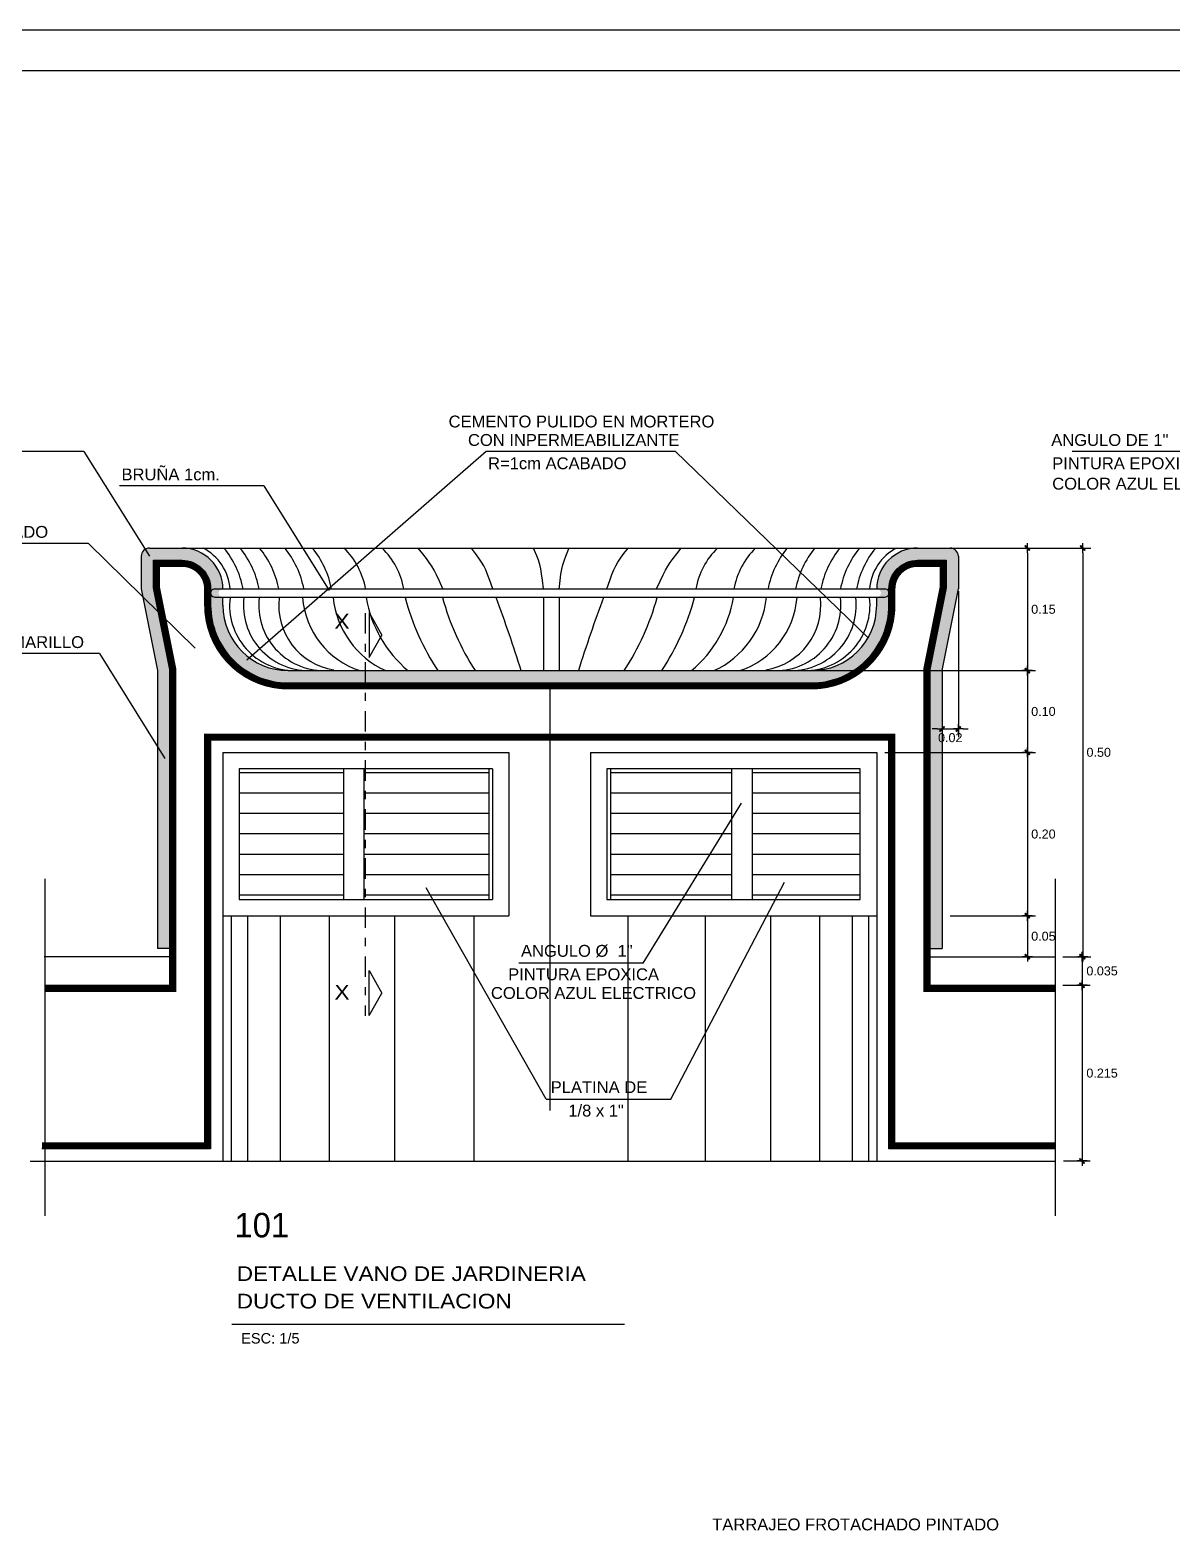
# Model space of a CAD drawing. Extents: x -24.1 to 35.9, y -15 to 30.
# Drawn here: x -5.99 to 7.99, y 11.56 to 29.95 of the extents above; entities that cross this region are included whole.
import ezdxf

# ---------------------------------------------------------------- set-up
doc = ezdxf.new("R2010")
doc.units = 0
doc.header["$LTSCALE"] = 0.5
doc.header["$MEASUREMENT"] = 0
doc.header["$PDMODE"] = 2
doc.linetypes.add('DASHDOT', pattern=[1, 0.5, -0.25, 0, -0.25])
doc.layers.get('0').update_dxf_attribs({"linetype": 'CONTINUOUS'})
doc.layers.get('DEFPOINTS').update_dxf_attribs({"linetype": 'CONTINUOUS'})
for name, color, linetype in [('01', 1, 'CONTINUOUS'), ('02', 2, 'CONTINUOUS'), ('03', 3, 'CONTINUOUS'), ('06', 6, 'CONTINUOUS'), ('COTA', 1, 'CONTINUOUS'), ('EJES', 231, 'DASHDOT'), ('M-CORT', 171, 'CONTINUOUS'), ('TEXTO03', 3, 'CONTINUOUS'), ('TEXTO05', 5, 'CONTINUOUS'), ('TEXTOS04', 4, 'CONTINUOUS'), ('TEXTURA01', 8, 'CONTINUOUS')]:
    doc.layers.add(name, color=color, linetype=linetype)
doc.styles.add('COTAS', font='swissel.ttf')
doc.styles.add('R02', font='stylu.ttf', dxfattribs={"height": 0.12})
doc.styles.add('TEX_AMB', font='swisse.ttf', dxfattribs={"height": 0.13})
doc.dimstyles.new('COTA5', dxfattribs={"dimtxt": 0.11, "dimasz": 0.06, "dimexe": 0.1, "dimexo": 0.1, "dimgap": 0.03, "dimtad": 2, "dimtih": 1, "dimtoh": 1, "dimlfac": 0.1, "dimzin": 0, "dimdsep": 46, "dimtxsty": 'COTAS', "dimblk": 'C', "dimblk1": 'C', "dimblk2": 'C', "dimsah": 1, "dimcen": -0.09, "dimclrd": 1, "dimclre": 1, "dimclrt": 3, "dimadec": 0, "dimazin": 0, "dimtp": 0.8, "dimtfac": 0.1, "dimtix": 1, "dimtmove": 2, "dimatfit": 3, "dimldrblk": 'C', "dimfxl": 1, "dimtolj": 1, "dimtzin": 4, "dimarcsym": 0})

# ---------------------------------------------------------------- blocks, each defined once
blk = doc.blocks.new('C')
at = {"color": 1}
for p, q in [((-1, 0), (1, 0)), ((0.37, 0.51), (-0.51, -0.37)), ((0.51, 0.37), (-0.37, -0.51)), ((0, 1), (0, -1)), ((0.51, 0.37), (0.37, 0.51)), ((-0.37, -0.51), (-0.51, -0.37))]:
    blk.add_line(p, q, dxfattribs=at)
at = {"color": 1, "const_width": 0.2}
blk.add_lwpolyline([(0.44, 0.44), (-0.44, -0.44)], dxfattribs=at)
blk = doc.blocks.new('*D51')
at = {"color": 1, "linetype": 'ByBlock', "transparency": 16777216}
for p, q in [((8.618, 23), (10.44, 23)), ((10.34, 22.94), (10.34, 18.06)), ((10.096, 18), (10.44, 18))]:
    blk.add_line(p, q, dxfattribs=at)
at = {"layer": 'DEFPOINTS', "color": 0, "linetype": 'ByBlock', "transparency": 16777216}
for p in [(8.518, 23), (9.996, 18), (10.34, 18)]:
    blk.add_point(p, dxfattribs=at)
at = {"color": 1, "linetype": 'ByBlock', "transparency": 16777216, "xscale": 0.06, "yscale": 0.06, "zscale": 0.06}
for p, rotation in [((10.34, 23), 90), ((10.34, 18), 270)]:
    blk.add_blockref('C', p, dxfattribs=dict(at, rotation=rotation))
at = {"color": 3, "linetype": 'ByBlock', "transparency": 16777216, "insert": (10.535, 20.5), "char_height": 0.11, "attachment_point": 5, "style": 'COTAS'}
blk.add_mtext('\\A1;0.50 ', dxfattribs=at)
blk = doc.blocks.new('*D52')
at = {"color": 1, "linetype": 'ByBlock', "transparency": 16777216}
for p, q in [((9.175, 23), (9.763, 23)), ((9.663, 22.94), (9.663, 21.56)), ((6.631, 21.5), (9.763, 21.5))]:
    blk.add_line(p, q, dxfattribs=at)
at = {"layer": 'DEFPOINTS', "color": 0, "linetype": 'ByBlock', "transparency": 16777216}
for p in [(9.075, 23), (6.531, 21.5), (9.663, 21.5)]:
    blk.add_point(p, dxfattribs=at)
at = {"color": 1, "linetype": 'ByBlock', "transparency": 16777216, "xscale": 0.06, "yscale": 0.06, "zscale": 0.06}
for p, rotation in [((9.663, 23), 90), ((9.663, 21.5), 270)]:
    blk.add_blockref('C', p, dxfattribs=dict(at, rotation=rotation))
at = {"color": 3, "linetype": 'ByBlock', "transparency": 16777216, "insert": (9.858, 22.25), "char_height": 0.11, "attachment_point": 5, "style": 'COTAS'}
blk.add_mtext('\\A1;0.15 ', dxfattribs=at)
blk = doc.blocks.new('*D53')
at = {"color": 1, "linetype": 'ByBlock', "transparency": 16777216}
for p, q in [((9.663, 21.44), (9.663, 20.56)), ((7.918, 20.5), (9.763, 20.5))]:
    blk.add_line(p, q, dxfattribs=at)
at = {"layer": 'DEFPOINTS', "color": 0, "linetype": 'ByBlock', "transparency": 16777216}
for p in [(6.531, 21.5), (7.818, 20.5), (9.663, 20.5)]:
    blk.add_point(p, dxfattribs=at)
at = {"color": 1, "linetype": 'ByBlock', "transparency": 16777216, "xscale": 0.06, "yscale": 0.06, "zscale": 0.06}
for p, rotation in [((9.663, 21.5), 90), ((9.663, 20.5), 270)]:
    blk.add_blockref('C', p, dxfattribs=dict(at, rotation=rotation))
at = {"color": 3, "linetype": 'ByBlock', "transparency": 16777216, "insert": (9.858, 21), "char_height": 0.11, "attachment_point": 5, "style": 'COTAS'}
blk.add_mtext('\\A1;0.10 ', dxfattribs=at)
blk = doc.blocks.new('*D54')
at = {"color": 1, "linetype": 'ByBlock', "transparency": 16777216}
for p, q in [((9.663, 20.44), (9.663, 18.56)), ((8.718, 18.5), (9.763, 18.5))]:
    blk.add_line(p, q, dxfattribs=at)
at = {"layer": 'DEFPOINTS', "color": 0, "linetype": 'ByBlock', "transparency": 16777216}
for p in [(7.818, 20.5), (8.618, 18.5), (9.663, 18.5)]:
    blk.add_point(p, dxfattribs=at)
at = {"color": 1, "linetype": 'ByBlock', "transparency": 16777216, "xscale": 0.06, "yscale": 0.06, "zscale": 0.06}
for p, rotation in [((9.663, 20.5), 90), ((9.663, 18.5), 270)]:
    blk.add_blockref('C', p, dxfattribs=dict(at, rotation=rotation))
at = {"color": 3, "linetype": 'ByBlock', "transparency": 16777216, "insert": (9.858, 19.5), "char_height": 0.11, "attachment_point": 5, "style": 'COTAS'}
blk.add_mtext('\\A1;0.20 ', dxfattribs=at)
blk = doc.blocks.new('*D55')
at = {"color": 1, "linetype": 'ByBlock', "transparency": 16777216}
blk.add_line((9.663, 18.44), (9.663, 18.06), dxfattribs=at)
at = {"layer": 'DEFPOINTS', "color": 0, "linetype": 'ByBlock', "transparency": 16777216}
for p in [(7.818, 18.5), (9.311, 18), (9.663, 18)]:
    blk.add_point(p, dxfattribs=at)
at = {"color": 1, "linetype": 'ByBlock', "transparency": 16777216, "xscale": 0.06, "yscale": 0.06, "zscale": 0.06}
for p, rotation in [((9.663, 18.5), 90), ((9.663, 18), 270)]:
    blk.add_blockref('C', p, dxfattribs=dict(at, rotation=rotation))
at = {"color": 3, "linetype": 'ByBlock', "transparency": 16777216, "insert": (9.858, 18.25), "char_height": 0.11, "attachment_point": 5, "style": 'COTAS'}
blk.add_mtext('\\A1;0.05 ', dxfattribs=at)
blk = doc.blocks.new('*D56')
at = {"color": 1, "linetype": 'ByBlock', "transparency": 16777216}
for p, q in [((10.096, 18), (10.432, 18)), ((10.332, 17.94), (10.332, 17.71)), ((10.096, 17.65), (10.432, 17.65))]:
    blk.add_line(p, q, dxfattribs=at)
at = {"layer": 'DEFPOINTS', "color": 0, "linetype": 'ByBlock', "transparency": 16777216}
for p in [(9.996, 18), (9.996, 17.65), (10.332, 17.65)]:
    blk.add_point(p, dxfattribs=at)
at = {"color": 1, "linetype": 'ByBlock', "transparency": 16777216, "xscale": 0.06, "yscale": 0.06, "zscale": 0.06}
for p, rotation in [((10.332, 18), 90), ((10.332, 17.65), 270)]:
    blk.add_blockref('C', p, dxfattribs=dict(at, rotation=rotation))
at = {"color": 3, "linetype": 'ByBlock', "transparency": 16777216, "insert": (10.576, 17.825), "char_height": 0.11, "attachment_point": 5, "style": 'COTAS'}
blk.add_mtext('\\A1;0.035 ', dxfattribs=at)
blk = doc.blocks.new('*D57')
at = {"color": 1, "linetype": 'ByBlock', "transparency": 16777216}
for p, q in [((10.096, 17.65), (10.432, 17.65)), ((10.332, 17.59), (10.332, 15.56)), ((10.104, 15.5), (10.432, 15.5))]:
    blk.add_line(p, q, dxfattribs=at)
at = {"layer": 'DEFPOINTS', "color": 0, "linetype": 'ByBlock', "transparency": 16777216}
for p in [(9.996, 17.65), (10.004, 15.5), (10.332, 15.5)]:
    blk.add_point(p, dxfattribs=at)
at = {"color": 1, "linetype": 'ByBlock', "transparency": 16777216, "xscale": 0.06, "yscale": 0.06, "zscale": 0.06}
for p, rotation in [((10.332, 17.65), 90), ((10.332, 15.5), 270)]:
    blk.add_blockref('C', p, dxfattribs=dict(at, rotation=rotation))
at = {"color": 3, "linetype": 'ByBlock', "transparency": 16777216, "insert": (10.576, 16.575), "char_height": 0.11, "attachment_point": 5, "style": 'COTAS'}
blk.add_mtext('\\A1;0.215 ', dxfattribs=at)
blk = doc.blocks.new('*D58')
at = {"color": 1, "linetype": 'ByBlock', "transparency": 16777216}
for p, q in [((8.818, 22.474), (8.818, 20.686)), ((8.558, 20.786), (8.498, 20.786)), ((8.618, 20.786), (8.818, 20.786)), ((8.878, 20.786), (8.938, 20.786)), ((8.618, 20.739), (8.618, 20.686))]:
    blk.add_line(p, q, dxfattribs=at)
at = {"layer": 'DEFPOINTS', "color": 0, "linetype": 'ByBlock', "transparency": 16777216}
for p in [(8.818, 22.574), (8.618, 20.839), (8.818, 20.786)]:
    blk.add_point(p, dxfattribs=at)
at = {"color": 1, "linetype": 'ByBlock', "transparency": 16777216, "xscale": 0.06, "yscale": 0.06, "zscale": 0.06}
blk.add_blockref('C', (8.618, 20.786), dxfattribs=at)
at = {"color": 1, "linetype": 'ByBlock', "transparency": 16777216, "xscale": 0.06, "yscale": 0.06, "zscale": 0.06, "rotation": 180}
blk.add_blockref('C', (8.818, 20.786), dxfattribs=at)
at = {"color": 3, "linetype": 'ByBlock', "transparency": 16777216, "insert": (8.718, 20.679), "char_height": 0.11, "attachment_point": 5, "style": 'COTAS'}
blk.add_mtext('\\A1;0.02 ', dxfattribs=at)

msp = doc.modelspace()

# ---------------------------------------------------------------- hatches: boundary and pattern name
at = {"layer": '02'}
h = msp.add_hatch(dxfattribs=at)
h.set_pattern_fill('AR-SAND', color=256, scale=0.05, style=0)
h.set_pattern_definition([(37.5, (-3.30987, -2.627705), (-0.00314967, 0.09634119), [0, -0.076, 0, -0.085, 0, -0.08125]), (7.5, (-3.30987, -2.6277), (0.08848884, 0.1411073), [0, -0.041, 0, -0.0685, 0, -0.02625]), (327.5, (-3.37137, -2.627705), (0.1557071, 0.00028295), [0, -0.025, 0, -0.09, 0, -0.1175]), (317.5, (-3.37137, -2.6277), (0.1503063, 0.0438838), [0, -0.0125, 0, -0.059, 0, -0.0675])])
h.paths.add_polyline_path([(-3.6275, 22.9134), (-3.6275, 23.0134, -1.0373181), (-3.6275, 23.1134, 0.4142136), (-4.1275, 23.6134), (-4.5275, 23.6134, 0.4142136), (-4.6275, 23.5134), (-4.6275, 23.1134), (-4.4275, 22.1134), (-4.4275, 18.7134), (-4.2775, 18.7134), (-4.2775, 22.1283), (-4.4775, 23.1283), (-4.4775, 23.4634), (-4.1275, 23.4634, -0.4142136), (-3.7775, 23.1134), (-3.7775, 22.9134, 0.4142136), (-2.8275, 21.9634), (3.5725, 21.9634, 0.4142136), (4.5225, 22.9134), (4.5225, 23.1134, -0.4142136), (4.8725, 23.4634), (5.2225, 23.4634), (5.2225, 23.1283), (5.0225, 22.1283), (5.0225, 18.7134), (5.1725, 18.7134), (5.1725, 22.1134), (5.3725, 23.1134), (5.3725, 23.5134, 0.4142136), (5.2725, 23.6134), (4.8725, 23.6134, 0.4142136), (4.3725, 23.1134, -1.0373181), (4.3725, 23.0134), (4.3725, 22.9134, -0.4142136), (3.5725, 22.1134), (-2.8275, 22.1134, -0.4142136)])

# ---------------------------------------------------------------- linework, layer by layer
at = {"layer": '01', "ltscale": 0.22}
for p, q in [((-3.6275, 23.1134), (4.3725, 23.1134)), ((-3.6275, 23.0134), (4.3725, 23.0134)), ((-3.4275, 20.8689), (-2.1525, 20.8689)), ((-2.1525, 20.9134), (-2.1525, 19.3134)), ((-1.9025, 20.9134), (-1.9025, 19.3134)), ((-1.9025, 20.8689), (-0.372, 20.8689)), ((1.1171, 20.8689), (2.5975, 20.8689)), ((2.5975, 20.9134), (2.5975, 19.3134)), ((2.8475, 20.9134), (2.8475, 19.3134)), ((2.8475, 20.8689), (4.1725, 20.8689)), ((-3.4275, 20.6189), (-2.1525, 20.6189)), ((-1.9025, 20.6189), (-0.372, 20.6189)), ((2.8475, 20.6189), (4.1725, 20.6189)), ((-3.4275, 20.3689), (-2.1525, 20.3689)), ((-1.9025, 20.3689), (-0.372, 20.3689)), ((1.1171, 20.3689), (2.5975, 20.3689)), ((2.8475, 20.3689), (4.1725, 20.3689)), ((-3.4275, 20.1189), (-2.1525, 20.1189)), ((-1.9025, 20.1189), (-0.372, 20.1189)), ((1.1171, 20.1189), (2.5975, 20.1189)), ((2.8475, 20.1189), (4.1725, 20.1189)), ((-3.4275, 19.8689), (-2.1525, 19.8689)), ((-1.9025, 19.8689), (-0.372, 19.8689)), ((1.1171, 19.8689), (2.5975, 19.8689)), ((2.8475, 19.8689), (4.1725, 19.8689)), ((-3.4275, 19.6189), (-2.1525, 19.6189)), ((-1.9025, 19.6189), (-0.372, 19.6189)), ((1.1171, 19.6189), (2.5975, 19.6189)), ((2.8475, 19.6189), (4.1725, 19.6189)), ((-3.4275, 19.3689), (-2.1525, 19.3689)), ((-1.9025, 19.3689), (-0.372, 19.3689)), ((1.1171, 19.3689), (2.5975, 19.3689)), ((2.8475, 19.3689), (4.1725, 19.3689))]:
    msp.add_line(p, q, dxfattribs=at)
at = {"layer": '01'}
for p, q in [((-3.4275, 20.9134), (-3.4275, 19.3134)), ((-0.3275, 20.9134), (-3.4275, 20.9134)), ((-0.372, 20.9134), (-0.372, 19.3134)), ((-0.3275, 20.9134), (-0.3275, 19.3134)), ((4.1725, 20.9134), (1.0725, 20.9134)), ((1.0725, 20.9134), (1.0725, 19.3134)), ((1.1171, 20.9134), (1.1171, 19.3134)), ((4.1725, 19.3134), (4.1725, 20.9134)), ((1.1171, 20.6189), (2.5975, 20.6189)), ((-3.4275, 19.3134), (-0.3275, 19.3134)), ((1.0725, 19.3134), (4.1725, 19.3134))]:
    msp.add_line(p, q, dxfattribs=at)
at = {"layer": '01', "ltscale": 0.22}
msp.add_lwpolyline([(-24.0613, -15.0482), (35.9387, -15.0482), (35.9387, 29.9518), (-24.0613, 29.9518)], close=True, dxfattribs=at)
at = {"layer": '02'}
for p, q in [((-5.3283, 24.7948), (-7.9835, 24.7948)), ((-5.3283, 24.7948), (-4.5275, 23.5134)), ((-0.4055, 24.7948), (-3.3348, 22.2402)), ((1.9108, 24.7948), (-0.4055, 24.7948)), ((1.9108, 24.7948), (4.2738, 22.5125)), ((9.0797, 24.7948), (6.7634, 24.7948)), ((-3.1278, 24.3736), (-4.8912, 24.3736)), ((-3.1278, 24.3736), (-2.327, 23.0922)), ((-5.2712, 23.6704), (-8.1636, 23.6704)), ((-5.2712, 23.6704), (-3.9657, 22.389)), ((-5.1373, 22.322), (-7.7924, 22.322)), ((-5.1373, 22.322), (-4.3364, 21.0406)), ((1.5162, 18.5358), (2.718, 20.4914)), ((1.8527, 16.8683), (3.2454, 19.5258)), ((0.3282, 16.8683), (-1.1402, 19.4571)), ((1.5162, 18.5358), (-0.0082, 18.5358)), ((0.3282, 16.8683), (1.8527, 16.8683))]:
    msp.add_line(p, q, dxfattribs=at)
at = {"layer": '02', "ltscale": 0.22}
for p, q in [((-4.5275, 23.6134), (-4.1275, 23.6134)), ((-4.1275, 23.6134), (4.8725, 23.6134)), ((4.8725, 23.6134), (5.2725, 23.6134)), ((-4.6275, 23.5134), (-4.6275, 23.1134)), ((5.3725, 23.5134), (5.3725, 23.1134)), ((-4.6275, 23.1134), (-4.4275, 22.1134)), ((-3.7258, 23.1134), (-3.6275, 23.1134)), ((-3.7258, 23.0134), (-3.6275, 23.0134)), ((-3.6275, 22.9134), (-3.6275, 23.0134)), ((4.3725, 23.1134), (4.4711, 23.1134)), ((4.3725, 22.9134), (4.3725, 23.0134)), ((4.3725, 23.0134), (4.4711, 23.0134)), ((5.1725, 22.1134), (5.3725, 23.1134)), ((-4.4275, 22.1134), (-4.4275, 18.7134)), ((-2.8275, 22.1134), (3.5725, 22.1134)), ((5.1725, 22.1134), (5.1725, 18.7134)), ((-3.6275, 21.1134), (-0.1275, 21.1134)), ((-3.6275, 21.1134), (-3.6275, 16.1134)), ((-0.1275, 21.1134), (-0.1275, 19.1134)), ((0.8725, 21.1134), (0.8725, 19.1134)), ((0.8725, 21.1134), (4.3725, 21.1134)), ((4.3725, 21.1134), (4.3725, 16.1134)), ((-3.6275, 19.1134), (-0.1275, 19.1134)), ((0.8725, 19.1134), (4.3725, 19.1134)), ((-4.4275, 18.6134), (-5.8137, 18.6134)), ((-4.2775, 18.6134), (-5.8059, 18.6134)), ((-4.2775, 18.7134), (-4.4275, 18.7134)), ((-4.3275, 18.6134), (-4.4275, 18.6134)), ((5.0225, 18.7134), (5.1725, 18.7134)), ((5.0225, 18.6134), (6.551, 18.6134)), ((5.0725, 18.6134), (5.1725, 18.6134)), ((5.1725, 18.6134), (6.5587, 18.6134)), ((-5.9848, 16.1134), (-3.6275, 16.1134)), ((-3.6275, 16.1134), (4.3725, 16.1134)), ((4.3725, 16.1134), (6.5587, 16.1134))]:
    msp.add_line(p, q, dxfattribs=at)
msp.add_lwpolyline([(-5.8059, 18.2634), (-4.2775, 18.2634), (-4.2775, 22.1283), (-4.4775, 23.1283), (-4.4775, 23.4634), (-4.1275, 23.4634, -0.4142136), (-3.7775, 23.1134), (-3.7775, 22.9134, 0.4142136), (-2.8275, 21.9634), (3.5725, 21.9634, 0.4142136), (4.5225, 22.9134), (4.5225, 23.1134, -0.4142136), (4.8725, 23.4634), (5.2225, 23.4634), (5.2225, 23.1283), (5.0225, 22.1283), (5.0225, 18.2634), (6.551, 18.2634)], format="xyb", dxfattribs=at)
for centre, radius, start, end in [((-4.5275, 23.5134), 0.1, 90, 180), ((-4.1275, 23.1134), 0.5, 0, 90), ((4.8725, 23.1134), 0.5, 90, 180), ((5.2725, 23.5134), 0.1, 0, 90), ((-3.7277, 23.0634), 0.05, 87.90123, 272.09877), ((4.4729, 23.0634), 0.05, 267.90123, 92.09877), ((-2.8275, 22.9134), 0.8, 180, 270), ((3.5725, 22.9134), 0.8, 270, 360)]:
    msp.add_arc(centre, radius, start, end, dxfattribs=at)
at = {"layer": '03'}
for p, q in [((-1.836, 22.8256), (-1.836, 22.2737)), ((-1.836, 22.8256), (-1.6818, 22.5496)), ((-1.836, 22.2737), (-1.6818, 22.5496)), ((-1.836, 17.892), (-1.836, 18.4439)), ((-1.836, 18.4439), (-1.6818, 18.1679)), ((-1.836, 17.892), (-1.6818, 18.1679))]:
    msp.add_line(p, q, dxfattribs=at)
at = {"layer": '03', "ltscale": 5}
msp.add_line((1.286, 14.1132), (-3.5168, 14.1132), dxfattribs=at)
at = {"layer": '06'}
msp.add_lwpolyline([(-23.5613, -14.5482), (35.4387, -14.5482), (35.4387, 29.4518), (-23.5613, 29.4518)], close=True, dxfattribs=at)
at = {"layer": 'COTA'}
for p, q in [((-5.8059, 19.5662), (-5.8059, 15.4418)), ((6.5587, 19.5662), (6.5587, 15.4418))]:
    msp.add_line(p, q, dxfattribs=at)
at = {"layer": 'EJES'}
msp.add_line((-1.8854, 22.8172), (-1.8854, 17.8885), dxfattribs=at)
at = {"layer": 'M-CORT', "ltscale": 0.22, "const_width": 0.08}
msp.add_lwpolyline([(-5.8059, 18.2234), (-4.2375, 18.2234), (-4.2375, 22.1323), (-4.4375, 23.1323), (-4.4375, 23.4234), (-4.1275, 23.4234, -0.4142136), (-3.8175, 23.1134), (-3.8175, 22.9134, 0.4142136), (-2.8275, 21.9234), (3.5725, 21.9234, 0.4142136), (4.5625, 22.9134), (4.5625, 23.1134, -0.4142136), (4.8725, 23.4234), (5.1825, 23.4234), (5.1825, 23.1323), (4.9825, 22.1323), (4.9825, 18.2234), (6.551, 18.2234)], format="xyb", dxfattribs=at)
at = {"layer": 'M-CORT', "const_width": 0.08}
msp.add_lwpolyline([(6.5587, 16.3034), (4.5625, 16.3034), (4.5625, 21.3034), (-3.8175, 21.3034), (-3.8175, 16.3034), (-5.8418, 16.3034)], dxfattribs=at)
at = {"layer": 'M-CORT'}
msp.add_lwpolyline([(6.5587, 16.2634), (4.5225, 16.2634), (4.5225, 21.2634), (-3.7775, 21.2634), (-3.7775, 16.2634), (-5.8418, 16.2634)], dxfattribs=at)
at = {"layer": 'TEXTURA01', "ltscale": 0.22}
for p, q in [((0.2939, 23.0134), (0.2939, 22.1134)), ((0.4876, 23.0134), (0.4876, 22.1134)), ((0.3725, 21.9234), (0.3725, 16.7334)), ((-3.5275, 19.1134), (-3.5275, 16.1134)), ((-3.3275, 19.1134), (-3.3275, 16.1134)), ((-2.9275, 19.1134), (-2.9275, 16.1134)), ((-2.3275, 19.1134), (-2.3275, 16.1134)), ((-1.5275, 19.1134), (-1.5275, 16.1134)), ((-0.559, 19.1134), (-0.559, 16.1134)), ((1.326, 19.1134), (1.326, 16.1134)), ((2.2725, 19.1134), (2.2725, 16.1134)), ((3.0725, 19.1134), (3.0725, 16.1134)), ((3.6725, 19.1134), (3.6725, 16.1134)), ((4.0725, 19.1134), (4.0725, 16.1134)), ((4.2725, 19.1134), (4.2725, 16.1134))]:
    msp.add_line(p, q, dxfattribs=at)
for points in [[(-0.935, 23.1134), (-0.979, 23.2095), (-1.0141, 23.2843), (-1.0438, 23.3435), (-1.0719, 23.393), (-1.1016, 23.4386), (-1.1367, 23.4862), (-1.1807, 23.5416), (-1.237, 23.6106)], [(-0.3245, 23.1134), (-0.3611, 23.2156), (-0.3881, 23.2882), (-0.4118, 23.346), (-0.4354, 23.395), (-0.4618, 23.441), (-0.4941, 23.4897), (-0.5354, 23.5469), (-0.585, 23.6134)], [(0.2939, 23.1134), (0.2813, 23.2212), (0.2714, 23.298), (0.2614, 23.3597), (0.2495, 23.4128), (0.2342, 23.4635), (0.2137, 23.5183), (0.1864, 23.5834), (0.1733, 23.6134)], [(0.4869, 23.1075), (0.4994, 23.2153), (0.5093, 23.2921), (0.5194, 23.3538), (0.5312, 23.4069), (0.5466, 23.4576), (0.567, 23.5123), (0.5943, 23.5774), (0.6075, 23.6075)], [(1.0696, 23.1134), (1.1061, 23.2156), (1.1331, 23.2882), (1.1569, 23.346), (1.1804, 23.395), (1.2068, 23.441), (1.2392, 23.4897), (1.2805, 23.5469), (1.33, 23.6134)], [(1.6801, 23.1134), (1.724, 23.2095), (1.7591, 23.2843), (1.7889, 23.3435), (1.8169, 23.393), (1.8467, 23.4386), (1.8818, 23.4862), (1.9257, 23.5416), (1.982, 23.6106)]]:
    msp.add_lwpolyline(points, dxfattribs=at)
for centre, radius, start, end in [((-4.1535, 23.0662), 0.6157, 4.3956, 62.70656), ((-4.4906, 22.8954), 1.1321, 11.10499, 39.36612), ((-4.2946, 22.8954), 1.1321, 11.10499, 39.36612), ((-4.0548, 22.8954), 1.1321, 11.10499, 39.36612), ((-3.7469, 22.8954), 1.1321, 11.10499, 39.36612), ((-3.4086, 22.8954), 1.1321, 11.10499, 39.36612), ((-2.7896, 22.9528), 0.9223, 10.03046, 45.75133), ((-2.3226, 22.9528), 0.9223, 10.03046, 45.75133), ((3.0676, 22.9528), 0.9223, 134.24867, 169.96954), ((3.5347, 22.9528), 0.9223, 134.24867, 169.96954), ((4.1537, 22.8954), 1.1321, 140.63388, 168.89501), ((4.4919, 22.8954), 1.1321, 140.63388, 168.89501), ((4.7998, 22.8954), 1.1321, 140.63388, 168.89501), ((5.0396, 22.8954), 1.1321, 140.63388, 168.89501), ((5.2356, 22.8954), 1.1321, 140.63388, 168.89501), ((4.8985, 23.0662), 0.6157, 117.29344, 175.6044), ((-2.746, 22.9134), 0.8, 173.27086, 270), ((-2.5768, 22.9134), 0.8, 173.27086, 270), ((-2.3887, 22.9134), 0.8, 173.27086, 270), ((-2.1443, 22.9134), 0.8, 173.27086, 260.89074), ((-1.6258, 23.0912), 1.031, 184.67352, 251.50663), ((-1.1783, 23.1215), 1.1065, 185.92917, 245.65113), ((-0.3797, 23.2724), 1.5199, 190.04882, 229.68791), ((1.6277, 23.8279), 3.1357, 195.17368, 213.14577), ((2.0865, 23.8279), 3.1357, 195.17368, 213.14577), ((-17.8614, 16.4644), 18.7552, 17.52966, 20.41714), ((18.6065, 16.4644), 18.7552, 159.58286, 162.47034), ((-1.3414, 23.8279), 3.1357, 326.85423, 344.82632), ((-0.8826, 23.8279), 3.1357, 326.85423, 344.82632), ((1.1247, 23.2724), 1.5199, 310.31209, 349.95118), ((1.9233, 23.1215), 1.1065, 294.34887, 354.07083), ((2.3708, 23.0912), 1.031, 288.49337, 355.32648), ((2.8893, 22.9134), 0.8, 279.10926, 6.72914), ((3.1338, 22.9134), 0.8, 270, 6.72914), ((3.3218, 22.9134), 0.8, 270, 6.72914), ((3.491, 22.9134), 0.8, 270, 6.72914)]:
    msp.add_arc(centre, radius, start, end, dxfattribs=at)

# ---------------------------------------------------------------- texts
at = {"layer": '03', "ltscale": 5, "style": 'TEX_AMB'}
msp.add_text('ESC: 1/5', height=0.128, dxfattribs=at).set_placement((-3.4048, 13.8802))
at = {"layer": 'TEXTO03', "ltscale": 0.25, "style": 'TEX_AMB'}
for s, p in [('CEMENTO PULIDO EN MORTERO', (-0.8659, 25.0895)), ('CON INPERMEABILIZANTE', (-0.6288, 24.8632)), ('ANGULO DE 1"', (6.5089, 24.8632)), ('R=1cm ACABADO ', (-0.3827, 24.5782)), ('PINTURA EPOXICA', (6.5207, 24.5782)), ('BRUÑA 1cm.', (-4.8684, 24.442)), ('COLOR AZUL ELECTRICO', (6.5207, 24.3287)), ('CONCRETO MOLDEADO', (-8.1408, 23.7388)), ('COLOR OCRE AMARILLO', (-7.7696, 22.3904)), ('ANGULO %%C  1"', (0.0201, 18.6124)), ('PINTURA EPOXICA', (-0.137, 18.3253)), ('COLOR AZUL ELECTRICO', (-0.3478, 18.0971)), ('PLATINA DE ', (0.3833, 16.9449)), ('1/8 x 1"', (0.5991, 16.6578)), ('TARRAJEO FROTACHADO PINTADO', (2.3595, 11.594))]:
    msp.add_text(s, height=0.145, dxfattribs=at).set_placement(p)
at = {"layer": 'TEXTO05', "style": 'R02'}
msp.add_text('101', height=0.3, dxfattribs=at).set_placement((-3.486, 15.1789))
at = {"layer": 'TEXTOS04', "ltscale": 5, "style": 'TEX_AMB', "width": 1.1}
for s, p in [('X', (-2.2624, 22.6288)), ('X', (-2.2624, 18.0885)), ('DETALLE VANO DE JARDINERIA', (-3.4587, 14.6452)), ('DUCTO DE VENTILACION', (-3.4587, 14.3089))]:
    msp.add_text(s, height=0.18, dxfattribs=at).set_placement(p)

# ---------------------------------------------------------------- dimensions: what is measured, and where the dimension line sits
at = {"layer": '01', "ltscale": 0.22}
dim = msp.add_linear_dim(base=(6.8953, 18.6134), p1=(5.0725, 23.6134), p2=(6.551, 18.6134), angle=90, dimstyle='COTA5', override={"dimpost": ' '}, dxfattribs=at)
dim.commit()
dim.dimension.update_dxf_attribs({"geometry": '*D51', "text_midpoint": (7.0903, 21.1134), "insert": (-3.4451, 0.6137)})
at = {"layer": 'COTA'}
for base, p1, p2, override, picture, middle in [((6.2178, 22.1134), (5.63, 23.6134), (3.0859, 22.1134), {"dimpost": ' '}, '*D52', (6.4128, 22.8634)), ((6.2178, 21.1134), (3.0859, 22.1134), (4.3725, 21.1134), {"dimpost": ' ', "dimse1": 1}, '*D53', (6.4128, 21.6134)), ((6.2178, 19.1134), (4.3725, 21.1134), (5.1725, 19.1134), {"dimpost": ' ', "dimse1": 1}, '*D54', (6.4128, 20.1134)), ((6.2178, 18.6134), (4.3725, 19.1134), (5.8656, 18.6134), {"dimpost": ' ', "dimse1": 1, "dimse2": 1}, '*D55', (6.4128, 18.8634)), ((6.8868, 18.2634), (6.551, 18.6134), (6.551, 18.2634), {"dimdec": 3, "dimpost": ' '}, '*D56', (7.1312, 18.4384)), ((6.8868, 16.1134), (6.551, 18.2634), (6.5587, 16.1134), {"dimdec": 3, "dimpost": ' '}, '*D57', (7.1312, 17.1884))]:
    dim = msp.add_linear_dim(base=base, p1=p1, p2=p2, angle=90, dimstyle='COTA5', override=override, dxfattribs=at)
    dim.commit()
    dim.dimension.update_dxf_attribs({"geometry": picture, "text_midpoint": middle, "insert": (-3.4451, 0.6137)})
dim = msp.add_linear_dim(base=(5.3725, 21.3993), p1=(5.1725, 21.4522), p2=(5.3725, 23.1874), dimstyle='COTA5', override={"dimgap": 0.05, "dimpost": ' '}, dxfattribs=at)
dim.commit()
dim.dimension.update_dxf_attribs({"geometry": '*D58', "text_midpoint": (5.2725, 21.2928), "insert": (-3.4451, 0.6137)})

doc.saveas('drawing.dxf')
